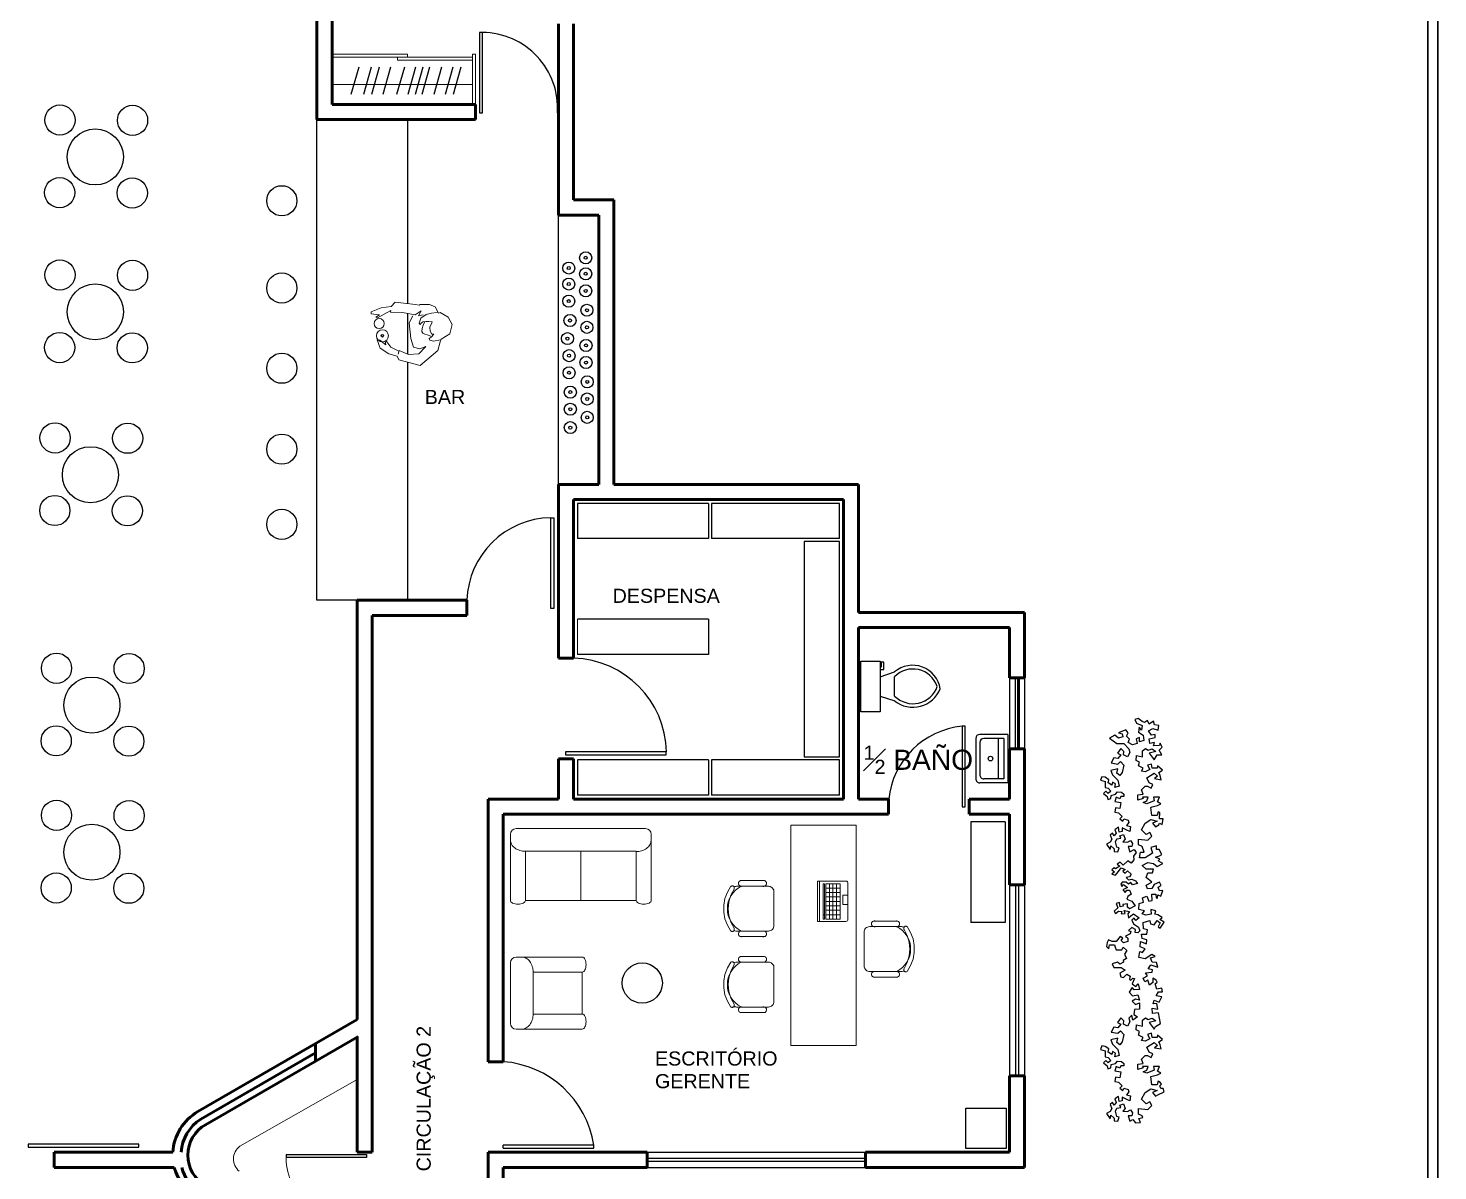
# Model space of a CAD drawing. Header units: centimetres. Extents: x 48 to 15845, y 265 to 7947.
# Drawn here: x 75.2 to 89.2, y 302.78 to 314.13 of the extents above; entities that cross this region are included whole.
import ezdxf

# ---------------------------------------------------------------- set-up
doc = ezdxf.new("R2010")
doc.units = ezdxf.units.CM
for name, color, linetype in [('_KTI_CONTROL', 7, 'Continuous'), ('ARBOLES-PLANTA', 7, 'Continuous'), ('puertas y mobiliario', 80, 'Continuous'), ('textos', 7, 'Continuous')]:
    doc.layers.add(name, color=color, linetype=linetype)
doc.layers.add('MUEBLES', color=7, linetype='Continuous', lineweight=20, true_color=0xf79608)
doc.layers.add('niveles', color=7, linetype='Continuous', lineweight=5, true_color=0xf0c70f)
for name, color, linetype, lineweight in [('murobajo', 5, 'Continuous', 30), ('MUROS', 146, 'Continuous', 53), ('nombres', 165, 'Continuous', 0), ('PUERTAS Y VENTANAS', 210, 'Continuous', 5)]:
    doc.layers.add(name, color=color, linetype=linetype, lineweight=lineweight)
doc.layers.get('0').freeze()
doc.styles.add('COTAS', font='arial.ttf', dxfattribs={"height": 0.14})
doc.styles.get("Standard").update_dxf_attribs({"font": 'arial.ttf', "height": 0.1})

# ---------------------------------------------------------------- blocks, each defined once
blk = doc.blocks.new('2DSINK03')
for p, q in [((-0.001, 0.009), (0.599, 0.009)), ((-0.001, 0.009), (-0.001, -0.341)), ((0.599, 0.009), (0.599, -0.341)), ((0.049, -0.041), (0.549, -0.041)), ((0.049, -0.041), (0.049, -0.291)), ((0.049, -0.112), (0.55, -0.112)), ((0.549, -0.041), (0.549, -0.291)), ((0.099, -0.341), (0.499, -0.341)), ((0.049, -0.391), (0.549, -0.391))]:
    blk.add_line(p, q)
blk.add_circle((0.299, -0.208), 0.0289)
for centre, start, end in [((0.049, -0.341), 180, 270), ((0.099, -0.291), 180, 270), ((0.499, -0.291), 270, 0), ((0.549, -0.341), 270, 0)]:
    blk.add_arc(centre, 0.05, start, end)
at = {"layer": '_KTI_CONTROL'}
blk.add_polyline3d([(0, 0, 0), (0, 0, 0)], dxfattribs=at)
blk = doc.blocks.new('A$C0B432D27')
blk.add_line((0.456, 0.213), (0.418, 0.135))
for points in [[(0.31, 0.121), (0.359, 0.135), (0.332, 0.079), (0.395, 0.126), (0.529, 0.104), (0.657, 0.108), (0.654, 0.088), (0.793, 0.171), (0.809, 0.165), (0.772, 0.139), (0.862, 0.133), (0.863, 0.11), (0.757, 0.064), (0.653, 0.045), (0.613, 0), (0.394, 0.017), (0.356, 0.02), (0.346, 0.015), (0.247, 0.01), (0.187, 0.032), (0.148, 0.098), (0.132, 0.092), (0.044, 0.136), (0, 0.213), (0.022, 0.312), (0.11, 0.372), (0.121, 0.4), (0.143, 0.495), (0.324, 0.658), (0.552, 0.609), (0.572, 0.57), (0.66, 0.549), (0.752, 0.492), (0.788, 0.404), (0.758, 0.407), (0.693, 0.455), (0.703, 0.417), (0.696, 0.408), (0.639, 0.478), (0.562, 0.514)], [(0.456, 0.213), (0.434, 0.378), (0.401, 0.469), (0.335, 0.482), (0.269, 0.455), (0.341, 0.537), (0.451, 0.548), (0.55, 0.51), (0.561, 0.548)], [(0.117, 0.381), (0.192, 0.398), (0.232, 0.388), (0.238, 0.371), (0.219, 0.354), (0.191, 0.322), (0.213, 0.322), (0.232, 0.294), (0.236, 0.249), (0.215, 0.205), (0.213, 0.194), (0.249, 0.192), (0.276, 0.192), (0.312, 0.196), (0.33, 0.211), (0.338, 0.226), (0.351, 0.213), (0.334, 0.16), (0.279, 0.118), (0.223, 0.101), (0.165, 0.093)], [(0.223, 0.345), (0.261, 0.332), (0.287, 0.328), (0.308, 0.315), (0.319, 0.298), (0.317, 0.267), (0.306, 0.232), (0.289, 0.192)]]:
    blk.add_lwpolyline(points)
blk = doc.blocks.new('72')
for p, q in [((-0.371, 0.056), (-0.056, 0.056)), ((-0.095, 0.112), (-0.332, 0.112)), ((0, 0), (0, -0.334)), ((-0.056, -0.39), (-0.371, -0.39)), ((-0.095, -0.445), (-0.332, -0.445))]:
    blk.add_line(p, q)
at = {"extrusion": (0, 0, -1), "flags": 128}
for points in [[(0.427, -0.39), (0.462, -0.332), (0.487, -0.268), (0.499, -0.201), (0.499, -0.133), (0.487, -0.066), (0.462, -0.002), (0.427, 0.056)], [(0.397, -0.362), (0.428, -0.301), (0.447, -0.235), (0.454, -0.167), (0.447, -0.099), (0.428, -0.033), (0.397, 0.028)], [(0.427, 0.056), (0.423, 0.058), (0.42, 0.059), (0.416, 0.06), (0.413, 0.06), (0.409, 0.059), (0.405, 0.057), (0.402, 0.056), (0.399, 0.053), (0.397, 0.05), (0.396, 0.047), (0.394, 0.043), (0.394, 0.039), (0.395, 0.036), (0.396, 0.032), (0.397, 0.029)], [(0.397, 0.049), (0.389, 0.053), (0.38, 0.055), (0.371, 0.056)], [(0.315, 0.056), (0.321, 0.055), (0.327, 0.055), (0.332, 0.057), (0.337, 0.059), (0.342, 0.062), (0.346, 0.066), (0.349, 0.071), (0.351, 0.076), (0.352, 0.081), (0.352, 0.087), (0.351, 0.093), (0.349, 0.098), (0.346, 0.103), (0.342, 0.107), (0.337, 0.11), (0.332, 0.112), (0.327, 0.113), (0.321, 0.113), (0.315, 0.112)], [(0.111, 0.112), (0.106, 0.113), (0.1, 0.113), (0.095, 0.112), (0.089, 0.11), (0.085, 0.107), (0.081, 0.103), (0.078, 0.098), (0.075, 0.093), (0.074, 0.087), (0.074, 0.081), (0.075, 0.076), (0.078, 0.071), (0.081, 0.066), (0.085, 0.062), (0.089, 0.059), (0.095, 0.057), (0.1, 0.055), (0.106, 0.055), (0.111, 0.056)], [(0.056, 0.056), (0.046, 0.055), (0.037, 0.052), (0.028, 0.048), (0.02, 0.043), (0.013, 0.036), (0.007, 0.028), (0.003, 0.019), (0.001, 0.01), (0, 0)], [(0.397, -0.362), (0.396, -0.366), (0.395, -0.369), (0.394, -0.373), (0.394, -0.377), (0.396, -0.381), (0.397, -0.384), (0.399, -0.387), (0.402, -0.389), (0.405, -0.391), (0.409, -0.393), (0.413, -0.394), (0.416, -0.394), (0.42, -0.393), (0.423, -0.392), (0.427, -0.39)], [(0.371, -0.39), (0.38, -0.389), (0.389, -0.387), (0.397, -0.383)], [(0.315, -0.445), (0.321, -0.446), (0.327, -0.446), (0.332, -0.445), (0.337, -0.443), (0.342, -0.44), (0.346, -0.436), (0.349, -0.431), (0.351, -0.426), (0.352, -0.42), (0.352, -0.415), (0.351, -0.409), (0.349, -0.404), (0.346, -0.399), (0.342, -0.395), (0.337, -0.392), (0.332, -0.39), (0.327, -0.389), (0.321, -0.389), (0.315, -0.39)], [(0.111, -0.39), (0.106, -0.389), (0.1, -0.389), (0.095, -0.39), (0.089, -0.392), (0.085, -0.395), (0.081, -0.399), (0.078, -0.404), (0.075, -0.409), (0.074, -0.415), (0.074, -0.42), (0.075, -0.426), (0.078, -0.431), (0.081, -0.436), (0.085, -0.44), (0.089, -0.443), (0.095, -0.445), (0.1, -0.446), (0.106, -0.446), (0.111, -0.445)], [(0, -0.334), (0.001, -0.345), (0.004, -0.355), (0.009, -0.365), (0.016, -0.373), (0.025, -0.38), (0.034, -0.385), (0.045, -0.388), (0.056, -0.39)]]:
    blk.add_lwpolyline(points, dxfattribs=at)
blk.add_arc((-0.213, -0.167), 0.25, 117.0709, 242.9291)

msp = doc.modelspace()

# ---------------------------------------------------------------- linework, layer by layer
at = {"layer": 'ARBOLES-PLANTA', "color": 70}
msp.add_lwpolyline([(86.4061, 304.8468), (86.3647, 304.85), (86.3454, 304.8934), (86.3936, 304.9079), (86.3599, 304.9272), (86.2924, 304.8838), (86.2297, 304.8982), (86.2394, 304.9561), (86.2683, 304.9465), (86.2924, 304.985), (86.2442, 305.0043), (86.249, 305.0574), (86.3069, 305.0333), (86.3117, 305.0718), (86.2635, 305.0863), (86.2587, 305.1297), (86.3117, 305.1297), (86.3165, 305.1731), (86.2779, 305.1827), (86.2731, 305.2454), (86.3406, 305.2647), (86.3454, 305.231), (86.384, 305.2213), (86.4129, 305.2647), (86.4418, 305.2406), (86.4225, 305.202), (86.4434, 305.1895), (86.4822, 305.2472), (86.4403, 305.2742), (86.4612, 305.2952), (86.4192, 305.3207), (86.3888, 305.3274), (86.3984, 305.3612), (86.3502, 305.3756), (86.355, 305.3274), (86.302, 305.3178), (86.2635, 305.3322), (86.2876, 305.3612), (86.2297, 305.3756), (86.2346, 305.4335), (86.2779, 305.448), (86.2683, 305.4914), (86.3117, 305.5058), (86.3309, 305.4576), (86.3647, 305.4624), (86.3599, 305.5251), (86.3984, 305.5251), (86.4032, 305.4914), (86.4172, 305.4872), (86.4199, 305.5212), (86.451, 305.5079), (86.471, 305.5627), (86.437, 305.5589), (86.4225, 305.5975), (86.4514, 305.6119), (86.437, 305.6457), (86.384, 305.6216), (86.3599, 305.583), (86.3165, 305.5782), (86.3028, 305.6164), (86.3588, 305.6443), (86.3028, 305.691), (86.3215, 305.7376), (86.3681, 305.7376), (86.3774, 305.7749), (86.3028, 305.7749), (86.2655, 305.8123), (86.3215, 305.8402), (86.3774, 305.8309), (86.4147, 305.8029), (86.4707, 305.8309), (86.424, 305.8589), (86.4397, 305.8746), (86.3977, 305.8945), (86.4377, 305.9078), (86.4599, 305.9211), (86.4319, 305.9708), (86.4054, 305.9708), (86.4054, 306.0082), (86.3495, 305.9895), (86.3681, 305.9335), (86.2935, 305.8869), (86.2376, 305.8869), (86.2469, 305.9429), (86.2842, 305.9429), (86.2655, 305.9988), (86.2283, 306.0175), (86.2283, 306.0735), (86.3215, 306.0641), (86.3588, 306.1015), (86.3401, 306.1388), (86.3028, 306.1201), (86.2562, 306.1668), (86.2935, 306.2321), (86.3495, 306.2694), (86.4147, 306.2507), (86.3681, 306.2321), (86.3961, 306.1947), (86.4305, 306.2154), (86.4377, 306.2321), (86.4643, 306.2188), (86.4732, 306.2766), (86.4377, 306.2766), (86.44, 306.3369), (86.424, 306.344), (86.4147, 306.3067), (86.3588, 306.3067), (86.3498, 306.3892), (86.3643, 306.3947), (86.4181, 306.4067), (86.448, 306.4246), (86.4181, 306.4426), (86.4361, 306.4904), (86.3763, 306.4904), (86.3823, 306.4545), (86.3105, 306.4246), (86.2746, 306.4366), (86.3105, 306.4545), (86.3225, 306.4904), (86.2686, 306.4904), (86.2746, 306.4785), (86.2208, 306.4605), (86.2208, 306.5144), (86.2746, 306.5203), (86.2567, 306.5622), (86.2926, 306.5981), (86.3165, 306.5981), (86.3524, 306.5802), (86.3703, 306.6161), (86.3344, 306.634), (86.3105, 306.6819), (86.3464, 306.7059), (86.3823, 306.7298), (86.4181, 306.6999), (86.3882, 306.6759), (86.454, 306.664), (86.4421, 306.7059), (86.4301, 306.7358), (86.466, 306.7597), (86.4181, 306.8016), (86.4122, 306.7777), (86.3643, 306.7777), (86.3583, 306.8195), (86.3165, 306.8076), (86.3404, 306.7657), (86.2926, 306.7418), (86.2567, 306.7477), (86.2746, 306.7777), (86.2268, 306.8016), (86.2387, 306.8375), (86.2029, 306.8555), (86.2088, 306.9033), (86.2686, 306.8914), (86.2686, 306.9512), (86.2985, 306.9751), (86.3225, 306.9572), (86.3643, 306.9691), (86.4002, 306.9452), (86.3344, 306.9273), (86.3823, 306.8614), (86.4122, 306.9093), (86.46, 306.9093), (86.4332, 306.9563), (86.4643, 306.9875), (86.443, 307.0258), (86.4361, 307.0051), (86.3763, 306.9991), (86.3882, 307.035), (86.3404, 307.023), (86.3344, 307.0709), (86.3942, 307.0828), (86.3942, 307.1128), (86.3583, 307.1068), (86.3284, 307.1487), (86.3703, 307.1726), (86.4241, 307.1547), (86.4301, 307.2025), (86.3882, 307.2085), (86.3763, 307.2444), (86.3344, 307.2145), (86.3165, 307.2504), (86.2866, 307.2324), (86.2655, 307.243), (86.2245, 307.2708), (86.1909, 307.2624), (86.2088, 307.2265), (86.2627, 307.2025), (86.2567, 307.1547), (86.2328, 307.1846), (86.2268, 307.1367), (86.2746, 307.1068), (86.2806, 307.0529), (86.2387, 307.041), (86.2387, 307.0828), (86.2029, 307.0709), (86.2148, 307.023), (86.167, 307.011), (86.1251, 307.035), (86.1371, 307.0649), (86.1072, 307.0948), (86.1251, 307.1307), (86.1012, 307.1606), (86.0294, 307.1307), (86.0653, 307.1187), (86.0713, 307.0888), (86.0294, 307.0769), (85.9936, 307.1068), (85.9397, 307.0769), (86.0115, 307.023), (86.0833, 307.023), (86.1311, 306.9691), (86.1431, 306.9332), (86.1191, 306.8914), (86.0773, 306.9093), (86.0833, 306.9452), (86.0534, 306.9751), (86.0175, 306.9273), (86.0534, 306.9093), (86.0235, 306.8734), (85.9816, 306.8794), (85.9577, 306.8315), (86.0235, 306.8195), (86.0474, 306.8435), (86.0833, 306.8076), (86.0653, 306.7358), (86.0414, 306.7059), (86.0115, 306.7298), (86.0235, 306.7717), (85.9517, 306.7537), (85.9696, 306.7118), (86.0235, 306.658), (86.0354, 306.5981), (85.9936, 306.5862), (85.9995, 306.6221), (85.9696, 306.64), (85.9637, 306.6101), (85.9278, 306.634), (85.9338, 306.664), (85.8979, 306.6879), (85.862, 306.6939), (85.85, 306.658), (85.8979, 306.646), (85.8979, 306.5862), (85.9278, 306.5802), (85.9517, 306.5503), (85.9278, 306.5263), (85.9038, 306.5503), (85.8799, 306.5263), (85.9158, 306.4964), (85.9218, 306.4665), (85.9517, 306.4785), (85.9577, 306.5084), (85.9995, 306.5203), (86.0175, 306.5443), (86.0593, 306.5383), (86.0833, 306.5203), (86.0833, 306.4964), (86.0534, 306.4964), (86.0414, 306.4725), (86.0055, 306.4904), (85.9936, 306.4485), (86.0534, 306.4366), (86.0414, 306.3767), (85.9995, 306.3827), (85.9936, 306.3408), (86.0294, 306.3348), (86.0653, 306.2989), (86.0414, 306.275), (86.0713, 306.2511), (86.0833, 306.275), (86.1251, 306.263), (86.1311, 306.2391), (86.1072, 306.2092), (86.149, 306.1972), (86.1431, 306.1493), (86.1132, 306.1613), (86.0653, 306.1852), (86.0653, 306.1493), (86.0354, 306.1434), (86.0294, 306.1912), (85.9936, 306.1673), (86.0055, 306.1314), (85.9876, 306.1075), (85.9696, 306.1314), (85.9457, 306.1134), (85.9637, 306.0715), (85.9457, 306.0416), (85.9098, 306.0237), (85.9457, 305.9698), (85.9517, 306.0057), (85.9876, 305.9758), (85.9876, 305.9519), (86.0235, 305.9459), (86.0354, 305.9878), (86.0115, 305.9938), (85.9995, 306.0476), (86.0115, 306.0775), (86.0534, 306.0835), (86.0414, 306.1075), (86.0773, 306.1194), (86.0952, 306.0715), (86.0713, 306.0476), (86.1191, 306.0416), (86.149, 306.0596), (86.167, 306.0297), (86.161, 305.9997), (86.1251, 305.9997), (86.1431, 305.9459), (86.1849, 305.9698), (86.2029, 305.9399), (86.1789, 305.904), (86.1801, 305.8669), (86.1557, 305.8344), (86.1233, 305.8588), (86.0755, 305.8155), (86.0472, 305.8438), (86.0143, 305.8249), (86.0425, 305.8061), (86.0002, 305.7778), (85.9861, 305.7873), (85.9625, 305.7684), (85.9908, 305.7496), (85.9625, 305.726), (86.0002, 305.7166), (86.0378, 305.7637), (86.0567, 305.7873), (86.0943, 305.7731), (86.0708, 305.7543), (86.0943, 305.7354), (86.1178, 305.759), (86.1555, 305.726), (86.1367, 305.6978), (86.1037, 305.6931), (86.1273, 305.6695), (86.1602, 305.6742), (86.1978, 305.6601), (86.2167, 305.6318), (86.1696, 305.6177), (86.1508, 305.6413), (86.1273, 305.6271), (86.1037, 305.646), (86.0661, 305.646), (86.052, 305.6271), (86.0614, 305.6036), (86.0802, 305.6224), (86.1178, 305.5942), (86.0708, 305.5706), (86.0943, 305.5424), (86.1131, 305.5659), (86.1367, 305.5659), (86.1555, 305.5282), (86.1225, 305.5047), (86.1131, 305.4764), (86.1602, 305.4576), (86.1931, 305.4105), (86.1367, 305.3822), (86.1178, 305.3964), (86.1178, 305.4293), (86.0708, 305.4246), (86.0755, 305.4058), (86.0472, 305.4011), (86.0378, 305.4435), (86.0049, 305.434), (86.0237, 305.3917), (85.9861, 305.3587), (86.0002, 305.3351), (86.0284, 305.3587), (86.0614, 305.354), (86.0567, 305.3304), (86.0943, 305.3351), (86.0849, 305.3634), (86.1367, 305.354), (86.1225, 305.3304), (86.1273, 305.2928), (86.1508, 305.3116), (86.179, 305.3304), (86.2355, 305.2928), (86.2026, 305.2645), (86.1837, 305.288), (86.1602, 305.2692), (86.179, 305.2315), (86.2261, 305.1986), (86.2402, 305.1609), (86.2214, 305.1421), (86.1931, 305.1468), (86.1978, 305.175), (86.1602, 305.1939), (86.1273, 305.1656), (86.1508, 305.1562), (86.1461, 305.1326), (86.099, 305.1091), (86.1225, 305.0902), (86.1225, 305.0573), (86.0802, 305.0432), (86.0567, 305.0667), (86.0708, 305.0902), (86.0472, 305.1044), (86.0049, 305.0573), (85.9672, 305.0573), (85.9296, 305.0714), (85.9155, 305.0479), (85.9108, 305.0055), (85.9343, 304.9819), (85.939, 305.0243), (85.9908, 305.0243), (85.9955, 305.0008), (86.0049, 304.9725), (86.0614, 304.9725), (86.0755, 305.0008), (86.1131, 304.9678), (86.0896, 304.9301), (86.1084, 304.8877), (86.0755, 304.8689), (86.0802, 304.8501), (86.0425, 304.8312), (86.019, 304.8501), (85.9672, 304.8359), (85.9814, 304.7983), (86.0567, 304.7983), (86.0943, 304.77), (86.0425, 304.7417), (86.052, 304.7041), (86.0802, 304.6994), (86.1131, 304.7323), (86.1461, 304.7135), (86.1367, 304.6805), (86.1526, 304.6716), (86.1719, 304.6909), (86.189, 304.6884), (86.1663, 304.6344), (86.2014, 304.6089), (86.2237, 304.6344), (86.2364, 304.5802), (86.1854, 304.577), (86.1663, 304.5993), (86.1344, 304.5515), (86.1695, 304.5164), (86.2205, 304.5259), (86.2364, 304.4749), (86.1982, 304.4845), (86.1663, 304.4621), (86.1982, 304.4302), (86.2364, 304.4462), (86.2364, 304.3855), (86.1886, 304.3792), (86.1822, 304.3313), (86.2173, 304.3089), (86.1727, 304.2738), (86.1599, 304.3249), (86.1311, 304.2936), (86.1431, 304.2577), (86.1191, 304.2158), (86.0773, 304.2337), (86.0833, 304.2696), (86.0534, 304.2996), (86.0175, 304.2517), (86.0534, 304.2337), (86.0235, 304.1978), (85.9816, 304.2038), (85.9577, 304.156), (86.0235, 304.144), (86.0474, 304.1679), (86.0833, 304.132), (86.0653, 304.0602), (86.0414, 304.0303), (86.0115, 304.0542), (86.0235, 304.0961), (85.9517, 304.0782), (85.9696, 304.0363), (86.0235, 303.9824), (86.0354, 303.9226), (85.9936, 303.9106), (85.9995, 303.9465), (85.9696, 303.9645), (85.9637, 303.9345), (85.9278, 303.9585), (85.9338, 303.9884), (85.8979, 304.0123), (85.862, 304.0183), (85.85, 303.9824), (85.8979, 303.9704), (85.8979, 303.9106), (85.9278, 303.9046), (85.9517, 303.8747), (85.9278, 303.8508), (85.9038, 303.8747), (85.8799, 303.8508), (85.9158, 303.8208), (85.9218, 303.7909), (85.9517, 303.8029), (85.9577, 303.8328), (85.9995, 303.8448), (86.0175, 303.8687), (86.0593, 303.8627), (86.0833, 303.8448), (86.0833, 303.8208), (86.0534, 303.8208), (86.0414, 303.7969), (86.0055, 303.8149), (85.9936, 303.773), (86.0534, 303.761), (86.0414, 303.7012), (85.9995, 303.7071), (85.9936, 303.6653), (86.0294, 303.6593), (86.0653, 303.6234), (86.0414, 303.5994), (86.0713, 303.5755), (86.0833, 303.5994), (86.1251, 303.5875), (86.1311, 303.5635), (86.1072, 303.5336), (86.149, 303.5216), (86.1431, 303.4738), (86.1132, 303.4857), (86.0653, 303.5097), (86.0653, 303.4738), (86.0354, 303.4678), (86.0294, 303.5157), (85.9936, 303.4917), (86.0055, 303.4558), (85.9876, 303.4319), (85.9696, 303.4558), (85.9457, 303.4379), (85.9637, 303.396), (85.9457, 303.3661), (85.9098, 303.3481), (85.9457, 303.2943), (85.9517, 303.3302), (85.9876, 303.3002), (85.9876, 303.2763), (86.0235, 303.2703), (86.0354, 303.3122), (86.0115, 303.3182), (85.9995, 303.372), (86.0115, 303.402), (86.0534, 303.4079), (86.0414, 303.4319), (86.0773, 303.4439), (86.0952, 303.396), (86.0713, 303.372), (86.1191, 303.3661), (86.149, 303.384), (86.167, 303.3541), (86.161, 303.3242), (86.1251, 303.3242), (86.1431, 303.2703), (86.1715, 303.2866), (86.1964, 303.2564), (86.2488, 303.2594), (86.2308, 303.2969), (86.271, 303.307), (86.2655, 303.3233), (86.2283, 303.3419), (86.2283, 303.3979), (86.3215, 303.3886), (86.3588, 303.4259), (86.3401, 303.4632), (86.3028, 303.4445), (86.2562, 303.4912), (86.2935, 303.5565), (86.3495, 303.5938), (86.4147, 303.5751), (86.3681, 303.5565), (86.3961, 303.5192), (86.4206, 303.5339), (86.4811, 303.5629), (86.4742, 303.5947), (86.4493, 303.5958), (86.4391, 303.623), (86.4561, 303.6378), (86.4393, 303.6617), (86.424, 303.6684), (86.4147, 303.6311), (86.3588, 303.6311), (86.3498, 303.7137), (86.3643, 303.7191), (86.4181, 303.7311), (86.448, 303.749), (86.4181, 303.767), (86.4361, 303.8149), (86.3763, 303.8149), (86.3823, 303.779), (86.3105, 303.749), (86.2746, 303.761), (86.3105, 303.779), (86.3225, 303.8149), (86.2686, 303.8149), (86.2746, 303.8029), (86.2208, 303.7849), (86.2208, 303.8388), (86.2746, 303.8448), (86.2567, 303.8867), (86.2926, 303.9226), (86.3165, 303.9226), (86.3524, 303.9046), (86.3703, 303.9405), (86.3344, 303.9585), (86.3105, 304.0064), (86.3464, 304.0303), (86.3823, 304.0542), (86.4181, 304.0243), (86.3882, 304.0004), (86.454, 303.9884), (86.4421, 304.0303), (86.4301, 304.0602), (86.466, 304.0841), (86.4181, 304.126), (86.4122, 304.1021), (86.3643, 304.1021), (86.3583, 304.144), (86.3165, 304.132), (86.3404, 304.0901), (86.2926, 304.0662), (86.2567, 304.0722), (86.2746, 304.1021), (86.2268, 304.126), (86.2387, 304.1619), (86.2029, 304.1799), (86.2088, 304.2278), (86.2686, 304.2158), (86.2686, 304.2756), (86.2985, 304.2996), (86.3225, 304.2816), (86.3643, 304.2936), (86.4002, 304.2696), (86.3344, 304.2517), (86.3823, 304.1859), (86.398, 304.2111), (86.4469, 304.2419), (86.4278, 304.3472), (86.3672, 304.3409), (86.364, 304.3951), (86.4182, 304.3855), (86.4086, 304.4398), (86.3736, 304.4366), (86.3831, 304.4749), (86.4342, 304.4525), (86.4597, 304.5068), (86.4023, 304.5164), (86.4278, 304.5547), (86.466, 304.5547), (86.4597, 304.593), (86.4086, 304.5834), (86.3927, 304.6344), (86.4129, 304.6523), (86.4032, 304.6716), (86.3695, 304.6909), (86.3695, 304.6475), (86.3358, 304.6234), (86.3202, 304.6737), (86.2903, 304.6566), (86.2732, 304.6908), (86.3159, 304.7164), (86.2988, 304.7463), (86.3629, 304.7506), (86.3671, 304.7762), (86.3245, 304.7848), (86.3501, 304.8232), (86.4184, 304.8019)], close=True, dxfattribs=at)
at = {"layer": 'MUEBLES', "linetype": 'ByBlock'}
for p, q in [((78.9665, 313.8718), (78.2165, 313.8718)), ((78.2165, 313.8718), (78.9165, 313.8718)), ((79.6115, 313.8418), (78.2165, 313.8418)), ((78.8665, 313.8118), (78.8665, 313.8418)), ((79.6115, 313.8118), (78.8665, 313.8118)), ((78.9165, 313.8118), (78.8665, 313.8118)), ((78.9165, 313.8718), (78.9665, 313.8718)), ((78.9665, 313.8718), (78.9665, 313.8418)), ((79.6115, 313.3718), (79.6115, 313.8718)), ((79.6415, 313.8718), (79.6115, 313.8718)), ((79.6415, 313.3718), (79.6415, 313.8718)), ((79.6115, 313.5718), (78.2165, 313.5718)), ((80.6565, 308.2579), (80.6565, 307.9079))]:
    msp.add_line(p, q, dxfattribs=at)
at = {"layer": 'MUEBLES', "linetype": 'ByBlock', "lineweight": -2}
for p, q in [((78.4079, 313.4741), (78.4848, 313.7468)), ((78.531, 313.4741), (78.6079, 313.7468)), ((78.6118, 313.4741), (78.6887, 313.7468)), ((78.7233, 313.4741), (78.8002, 313.7468)), ((78.8617, 313.4741), (78.9387, 313.7468)), ((78.9733, 313.4741), (79.0502, 313.7468)), ((79.0464, 313.4741), (79.1233, 313.7468)), ((79.1117, 313.4741), (79.1887, 313.7468)), ((79.231, 313.4741), (79.3079, 313.7468)), ((79.3425, 313.4741), (79.4194, 313.7468)), ((79.4233, 313.4741), (79.5002, 313.7468)), ((80.4665, 309.5964), (80.4665, 312.2732)), ((81.9559, 309.4092), (80.6565, 309.4092)), ((80.6565, 309.4092), (80.6565, 309.0592)), ((81.9559, 309.4092), (81.9559, 309.0592)), ((81.9859, 309.4092), (81.9859, 309.0592)), ((83.2559, 309.4092), (81.9859, 309.4092)), ((83.2559, 309.4064), (82.9059, 309.4064)), ((83.2559, 309.0592), (83.2559, 309.4064)), ((81.9559, 309.0592), (80.6565, 309.0592)), ((83.2559, 309.0592), (81.9859, 309.0592)), ((82.9059, 309.0292), (82.9059, 306.89)), ((83.2559, 309.0292), (82.9059, 309.0292)), ((83.2559, 306.89), (83.2559, 309.0292)), ((81.9559, 308.2579), (80.6565, 308.2579)), ((81.9559, 308.2579), (81.9559, 307.9079)), ((81.9559, 307.9079), (80.6565, 307.9079)), ((80.6565, 306.86), (80.6565, 306.51)), ((81.9559, 306.86), (80.6565, 306.86)), ((81.9559, 306.86), (81.9559, 306.51)), ((83.2559, 306.86), (81.9859, 306.86)), ((81.9859, 306.86), (81.9859, 306.51)), ((82.9059, 306.89), (83.2559, 306.89)), ((83.2559, 306.51), (83.2559, 306.86)), ((81.9559, 306.51), (80.6565, 306.51)), ((83.2559, 306.51), (81.9859, 306.51)), ((84.9033, 306.2454), (84.5605, 306.2454)), ((84.5605, 306.2454), (84.5605, 305.2454)), ((84.9033, 306.2454), (84.9033, 305.2454)), ((84.9033, 305.2454), (84.5605, 305.2454)), ((84.9033, 305.2454), (84.5605, 305.2454)), ((84.5124, 303.4003), (84.9124, 303.4003)), ((84.5124, 303.0003), (84.5124, 303.4003)), ((84.9124, 303.4003), (84.9124, 303.0003)), ((84.9124, 303.0003), (84.5124, 303.0003))]:
    msp.add_line(p, q, dxfattribs=at)
at = {"layer": 'MUEBLES'}
for p, q in [((83.0403, 305.6561), (83.2903, 305.6561)), ((83.0403, 305.2561), (83.0403, 305.6561)), ((83.0603, 305.6561), (83.0603, 305.2561)), ((83.1212, 305.6305), (83.1924, 305.6305)), ((83.2636, 305.5865), (83.1212, 305.5865)), ((83.2636, 305.5425), (83.1212, 305.5425)), ((83.1568, 305.6305), (83.1568, 305.2784)), ((83.1924, 305.6305), (83.1568, 305.6305)), ((83.1924, 305.6305), (83.2636, 305.6305)), ((83.1924, 305.6305), (83.1924, 305.2784)), ((83.228, 305.6305), (83.228, 305.2784)), ((83.2636, 305.6305), (83.228, 305.6305)), ((83.2636, 305.6305), (83.2636, 305.5425)), ((83.2636, 305.6305), (83.2636, 305.4545)), ((83.2636, 305.5425), (83.2636, 305.5865)), ((83.2636, 305.5425), (83.2636, 305.4545)), ((83.3212, 305.6561), (83.2903, 305.6561)), ((83.3412, 305.6361), (83.3412, 305.2761)), ((83.2636, 305.4985), (83.1212, 305.4985)), ((83.2636, 305.4545), (83.1212, 305.4545)), ((83.2636, 305.4104), (83.1212, 305.4104)), ((83.2636, 305.4545), (83.2636, 305.4985)), ((83.2636, 305.4545), (83.2636, 305.3664)), ((83.2636, 305.4545), (83.2636, 305.2784)), ((83.2636, 305.3664), (83.2636, 305.4104)), ((83.2903, 305.5151), (83.3403, 305.5151)), ((83.2903, 305.5151), (83.2903, 305.4241)), ((83.2903, 305.4241), (83.3403, 305.4241)), ((83.0949, 305.3219), (83.1079, 305.3219)), ((83.2636, 305.3664), (83.1212, 305.3664)), ((83.2636, 305.3224), (83.1212, 305.3224)), ((83.2636, 305.3664), (83.2636, 305.2784)), ((83.2636, 305.2784), (83.2636, 305.3664)), ((83.2636, 305.2784), (83.2636, 305.3224)), ((83.3212, 305.2561), (83.0403, 305.2561))]:
    msp.add_line(p, q, dxfattribs=at)
at = {"layer": 'MUEBLES', "linetype": 'Continuous'}
msp.add_lwpolyline([(81.3882, 305.4651), (81.3882, 306.1213, 0.414209), (81.3319, 306.1776), (80.0444, 306.1776, 0.414209), (79.9882, 306.1213), (79.9882, 305.4651, 0.1747045), (79.9939, 305.4507, 0.1042029), (80.0101, 305.4386, 0.0649481), (80.0345, 305.4304, 0.0510993), (80.0632, 305.4276, 0.0510993), (80.0919, 305.4304, 0.0649481), (80.1162, 305.4386, 0.1042029), (80.1325, 305.4507, 0.1747045), (80.1382, 305.4651), (80.6882, 305.4651), (81.2382, 305.4651, 0.1747045), (81.2439, 305.4507, 0.1042029), (81.2601, 305.4386, 0.0649481), (81.2845, 305.4304, 0.0510993), (81.3132, 305.4276, 0.0510993), (81.3419, 305.4304, 0.0649481), (81.3662, 305.4386, 0.1042029), (81.3825, 305.4507, 0.1747045)], format="xyb", close=True, dxfattribs=at)
at = {"layer": 'MUEBLES'}
for points in [[(83.4229, 304.0244), (82.7729, 304.0244), (82.7729, 306.2128), (83.4229, 306.2128)], [(83.1079, 305.6305), (83.1079, 305.2784), (83.0949, 305.2784), (83.0949, 305.6305)], [(83.2636, 305.6305), (83.2636, 305.2784), (83.1212, 305.2784), (83.1212, 305.6305)]]:
    msp.add_lwpolyline(points, close=True, dxfattribs=at)
at = {"layer": 'MUEBLES', "linetype": 'Continuous'}
for points in [[(79.9882, 306.0651, 0.1268212), (79.9996, 306.022, 0.1060691), (80.0321, 305.9855, 0.0857822), (80.0808, 305.9612, 0.0754441), (80.1382, 305.9526, 0.0754439)], [(81.3851, 306.0605, -0.1268212), (81.3733, 306.0176, -0.1060691), (81.3404, 305.9814, -0.0857822), (81.2916, 305.9574, -0.0754441), (81.2341, 305.9494, -0.0754439)], [(79.9897, 304.5441), (79.9897, 304.846, -0.414209), (80.046, 304.9022), (80.7022, 304.9022, -0.1747045), (80.7166, 304.8965, -0.1042029), (80.7287, 304.8803, -0.0649481), (80.7369, 304.8559, -0.0510993), (80.7397, 304.8272, -0.0510993), (80.7369, 304.7985, -0.0649481), (80.7287, 304.7742, -0.1042029), (80.7166, 304.7579, -0.1747045), (80.7022, 304.7522), (80.7022, 304.5441)], [(80.1022, 304.9022, -0.1268212), (80.1453, 304.8908, -0.1060691), (80.1818, 304.8583, -0.0857822), (80.2062, 304.8096, -0.0754441), (80.2147, 304.7522, -0.0754439)], [(79.9897, 304.5441), (79.9897, 304.2422, 0.414209), (80.046, 304.1859), (80.7022, 304.1859, 0.1747045), (80.7166, 304.1916, 0.1042029), (80.7287, 304.2079, 0.0649481), (80.7369, 304.2322, 0.0510993), (80.7397, 304.2609, 0.0510993), (80.7369, 304.2896, 0.0649481), (80.7287, 304.314, 0.1042029), (80.7166, 304.3302, 0.1747045), (80.7022, 304.3359), (80.7022, 304.5441)], [(80.1022, 304.1859, 0.1268212), (80.1453, 304.1973, 0.1060691), (80.1818, 304.2299, 0.0857822), (80.2062, 304.2785, 0.0754441), (80.2147, 304.3359, 0.0754439)]]:
    msp.add_lwpolyline(points, format="xyb", dxfattribs=at)
for points in [[(81.2382, 305.4651), (81.2382, 305.9526), (80.1382, 305.9526), (80.1382, 305.4651)], [(80.6882, 305.4651), (80.6882, 305.9526)], [(80.2147, 304.5441), (80.2147, 304.7522), (80.7022, 304.7522)], [(80.2147, 304.5441), (80.2147, 304.3359), (80.7022, 304.3359)]]:
    msp.add_lwpolyline(points, dxfattribs=at)
at = {"layer": 'MUEBLES', "linetype": 'ByBlock', "lineweight": -2}
for centre, radius in [((75.5137, 313.217), 0.15), ((76.2348, 313.2141), 0.15), ((75.865, 312.8508), 0.2786), ((75.5107, 312.4959), 0.15), ((76.2318, 312.4929), 0.15), ((77.7176, 312.4152), 0.15), ((75.5137, 311.678), 0.15), ((76.2348, 311.6751), 0.15), ((75.865, 311.3118), 0.2786), ((77.7176, 311.5482), 0.15), ((75.5107, 310.9569), 0.15), ((76.2318, 310.9539), 0.15), ((78.7171, 311.0738), 0.0119), ((77.7176, 310.7518), 0.15), ((75.4655, 310.0594), 0.15), ((76.1867, 310.0564), 0.15), ((77.7176, 309.9477), 0.15), ((75.8169, 309.6932), 0.2786), ((75.4626, 309.3383), 0.15), ((76.1837, 309.3353), 0.15), ((77.7176, 309.2005), 0.15), ((75.4796, 307.7711), 0.15), ((76.2007, 307.7682), 0.15), ((75.8309, 307.4049), 0.2786), ((75.4766, 307.05), 0.15), ((76.1977, 307.047), 0.15), ((75.4796, 306.3098), 0.15), ((76.2007, 306.3068), 0.15), ((75.8309, 305.9436), 0.2786), ((75.4766, 305.5887), 0.15), ((76.1977, 305.5857), 0.15)]:
    msp.add_circle(centre, radius, dxfattribs=at)
at = {"layer": 'MUEBLES', "lineweight": -2}
for centre, radius in [((80.7362, 311.8489), 0.06), ((80.7362, 311.8489), 0.015), ((80.5679, 311.747), 0.06), ((80.5679, 311.747), 0.015), ((80.7362, 311.6899), 0.06), ((80.7362, 311.6899), 0.015), ((80.5679, 311.588), 0.06), ((80.5679, 311.588), 0.015), ((80.7362, 311.52), 0.06), ((80.5679, 311.4181), 0.06), ((80.5679, 311.4181), 0.015), ((80.7362, 311.52), 0.015), ((80.5804, 311.2258), 0.06), ((80.7487, 311.3277), 0.06), ((80.7487, 311.3277), 0.015), ((80.5804, 311.2258), 0.015), ((80.7487, 311.1578), 0.06), ((80.7487, 311.1578), 0.015), ((80.5554, 311.0459), 0.06), ((80.5554, 311.0459), 0.015), ((80.7394, 310.9781), 0.06), ((80.5711, 310.8762), 0.06), ((80.5711, 310.8762), 0.015), ((80.7394, 310.8082), 0.06), ((80.7394, 310.9781), 0.015), ((80.5711, 310.7063), 0.06), ((80.5711, 310.7063), 0.015), ((80.7394, 310.8082), 0.015), ((80.7519, 310.6159), 0.06), ((80.7519, 310.6159), 0.015), ((80.5836, 310.514), 0.06), ((80.5836, 310.514), 0.015), ((80.7519, 310.446), 0.06), ((80.7519, 310.446), 0.015), ((80.5836, 310.3441), 0.06), ((80.5836, 310.3441), 0.015), ((80.7519, 310.2636), 0.06), ((80.5836, 310.1617), 0.06), ((80.5836, 310.1617), 0.015), ((80.7519, 310.2636), 0.015), ((81.298, 304.6436), 0.2)]:
    msp.add_circle(centre, radius, dxfattribs=at)
at = {"layer": 'MUEBLES'}
for centre, radius in [((78.6851, 311.1951), 0.05), ((78.7171, 311.0738), 0.06)]:
    msp.add_circle(centre, radius, dxfattribs=at)
for centre, start, end in [((83.3212, 305.6361), 0, 90), ((83.3212, 305.2761), 270, 0)]:
    msp.add_arc(centre, 0.02, start, end, dxfattribs=at)
at = {"layer": 'murobajo', "linetype": 'ByBlock'}
for p, q in [((89.2009, 296.5253), (89.2009, 331.5253)), ((89.1009, 296.6253), (89.1009, 331.4253))]:
    msp.add_line(p, q, dxfattribs=at)
at = {"layer": 'murobajo', "lineweight": -2}
msp.add_line((78.0665, 308.4464), (78.0665, 313.2218), dxfattribs=at)
at = {"layer": 'murobajo', "linetype": 'ByBlock', "lineweight": -2}
for p, q in [((78.9665, 313.2218), (78.9665, 311.3928)), ((78.9665, 311.297), (78.9665, 310.8916)), ((78.9665, 310.8119), (78.9665, 308.4464)), ((78.4665, 308.4464), (78.0665, 308.4464)), ((84.9459, 307.6749), (84.9459, 306.9703)), ((85.0959, 307.6749), (85.0959, 306.9703)), ((84.9459, 305.6203), (84.9459, 303.7203)), ((85.0959, 305.6203), (85.0959, 303.7203)), ((81.3459, 302.9624), (83.5159, 302.9624)), ((84.9459, 302.9624), (83.5159, 302.9624)), ((81.3459, 302.8124), (83.5159, 302.8124))]:
    msp.add_line(p, q, dxfattribs=at)
at = {"layer": 'MUROS', "lineweight": 53}
for p, q in [((78.0665, 313.2218), (78.0665, 317.3466)), ((80.4665, 312.2732), (80.4665, 314.1718)), ((80.6165, 312.4232), (80.6165, 314.1718)), ((79.6415, 313.2218), (78.0665, 313.2218)), ((80.4665, 307.8703), (80.4665, 309.5964)), ((83.4459, 309.5964), (83.4459, 308.3249)), ((80.6165, 307.8703), (80.6165, 309.4464)), ((83.2959, 309.4464), (83.2959, 306.4703)), ((78.4665, 304.2799), (78.4665, 308.4464)), ((85.0959, 308.3249), (83.4459, 308.3249)), ((85.0959, 307.6749), (85.0959, 308.3249)), ((84.9459, 308.1749), (83.4459, 308.1749)), ((83.4459, 308.1749), (83.4459, 306.4703)), ((84.9459, 307.6749), (84.9459, 308.1749)), ((84.9459, 306.4703), (84.9459, 306.9703)), ((80.4665, 306.4703), (79.7665, 306.4703)), ((83.2959, 306.4703), (80.6165, 306.4703)), ((84.9459, 306.4703), (84.5459, 306.4703)), ((83.7459, 306.3203), (79.9165, 306.3203)), ((76.6353, 302.9624), (75.4559, 302.9624)), ((76.6493, 302.8124), (75.4559, 302.8124))]:
    msp.add_line(p, q, dxfattribs=at)
at = {"layer": 'MUROS', "linetype": 'ByBlock', "lineweight": 53}
for p, q in [((78.2165, 316.8466), (78.2165, 313.3718)), ((79.6415, 313.3718), (78.2165, 313.3718)), ((79.6415, 313.2218), (79.6415, 313.3718)), ((81.0165, 312.4232), (80.6165, 312.4232)), ((81.0165, 312.4232), (81.0165, 309.5964)), ((80.8665, 312.2732), (80.4665, 312.2732)), ((80.8665, 312.2732), (80.8665, 309.5964)), ((80.8665, 309.5964), (80.4665, 309.5964)), ((83.4459, 309.5964), (81.0165, 309.5964)), ((83.2959, 309.4464), (80.6165, 309.4464)), ((79.5559, 308.4464), (78.4665, 308.4464)), ((79.5559, 308.2964), (79.5559, 308.4464)), ((79.5559, 308.2964), (78.6165, 308.2964)), ((80.6165, 307.8703), (80.4665, 307.8703)), ((84.9459, 307.6749), (85.0959, 307.6749)), ((84.9459, 306.9703), (85.0959, 306.9703)), ((83.7459, 306.4703), (83.4459, 306.4703)), ((83.7459, 306.3203), (83.7459, 306.4703)), ((84.5459, 306.3203), (84.5459, 306.4703)), ((84.9459, 306.3203), (84.5459, 306.3203)), ((79.9165, 303.8624), (79.7665, 303.8624)), ((75.4559, 302.9624), (75.4559, 302.8124)), ((78.4665, 302.9624), (78.6165, 302.9624)), ((81.3459, 302.8124), (81.3459, 302.9624)), ((83.5159, 302.8124), (83.5159, 302.9624))]:
    msp.add_line(p, q, dxfattribs=at)
at = {"layer": 'MUROS'}
for p, q in [((85.0959, 305.6203), (85.0959, 306.9703)), ((79.7665, 303.8624), (79.7665, 306.4703)), ((79.9165, 303.8624), (79.9165, 306.3203)), ((84.9459, 305.6203), (84.9459, 306.3203)), ((85.0959, 305.6203), (84.9459, 305.6203)), ((85.0959, 303.7203), (84.9459, 303.7203)), ((84.9459, 302.9624), (84.9459, 303.7203)), ((85.0959, 302.8124), (85.0959, 303.7203)), ((79.7665, 302.1464), (79.7665, 302.9624)), ((79.9165, 301.331), (79.9165, 302.8124))]:
    msp.add_line(p, q, dxfattribs=at)
at = {"layer": 'MUROS', "linetype": 'ByBlock'}
for p, q in [((80.6165, 306.8703), (80.4665, 306.8703)), ((80.4665, 306.8703), (80.4665, 306.4703)), ((80.6165, 306.8703), (80.6165, 306.4703)), ((78.0522, 304.0407), (78.0522, 303.8675)), ((79.7665, 302.9624), (81.3459, 302.9624)), ((83.5159, 302.9624), (84.9459, 302.9624)), ((79.9165, 302.8124), (81.3459, 302.8124)), ((83.5159, 302.8124), (85.0959, 302.8124))]:
    msp.add_line(p, q, dxfattribs=at)
at = {"layer": 'MUROS', "lineweight": 53}
msp.add_lwpolyline([(78.6165, 302.9624), (78.6165, 308.2964)], dxfattribs=at)
for points in [[(78.4665, 304.2799), (76.8844, 303.3665, 0.2524898), (76.6353, 302.9624, 0.2524898)], [(78.4665, 302.9624), (78.4665, 304.1067), (76.9594, 303.2366, 0.5773503), (76.9594, 302.6304), (78.4665, 301.7603), (78.4665, 302.2555)], [(76.6493, 302.8124, 0.2033998), (76.8844, 302.5005), (78.4665, 301.5871)]]:
    msp.add_lwpolyline(points, format="xyb", dxfattribs=at)
at = {"layer": 'niveles', "linetype": 'ByBlock'}
msp.add_line((77.3003, 303.0219), (78.4665, 303.6848), dxfattribs=at)
msp.add_arc((77.3956, 302.8954), 0.1584, 126.99054, 230.08091, dxfattribs=at)
at = {"layer": 'puertas y mobiliario'}
for p, q in [((83.4697, 307.8424), (83.6608, 307.8427)), ((83.6729, 307.7827), (83.6609, 307.7827)), ((83.6968, 307.8308), (83.6728, 307.8307)), ((83.6728, 307.8307), (83.6729, 307.7827)), ((83.697, 307.7588), (83.6968, 307.8308)), ((83.661, 307.7587), (83.697, 307.7588)), ((83.6611, 307.6867), (83.805, 307.7349)), ((83.8055, 307.4949), (83.8051, 307.6869)), ((83.6614, 307.4946), (83.8056, 307.4468))]:
    msp.add_line(p, q, dxfattribs=at)
at = {"layer": 'puertas y mobiliario', "linetype": 'ByBlock', "lineweight": -2}
for p, q in [((83.4697, 307.3385), (83.4697, 307.8424)), ((83.6608, 307.8427), (83.6608, 307.3385)), ((83.6608, 307.3385), (83.4697, 307.3385)), ((75.1982, 303.0424), (75.1982, 303.0124)), ((76.2982, 303.0424), (75.1982, 303.0424)), ((76.2982, 303.0124), (76.2982, 303.0424)), ((75.1982, 303.0124), (76.2982, 303.0124))]:
    msp.add_line(p, q, dxfattribs=at)
at = {"layer": 'puertas y mobiliario'}
for centre, radius, start, end in [((83.9841, 307.5227), 0.2776, 9.09769, 130.14942), ((83.9866, 307.5104), 0.2532, 18.52984, 135.80206), ((83.9873, 307.6748), 0.2558, 224.71763, 340.84091), ((83.9871, 307.6757), 0.2922, 231.57345, 338.07572)]:
    msp.add_arc(centre, radius, start, end, dxfattribs=at)
at = {"layer": 'PUERTAS Y VENTANAS', "linetype": 'ByBlock', "lineweight": -2}
for p, q in [((79.7117, 314.088), (79.6817, 314.088)), ((79.6817, 314.088), (79.6817, 313.288)), ((79.7117, 313.288), (79.7117, 314.088)), ((79.6817, 313.288), (79.7117, 313.288)), ((80.3894, 309.1662), (80.3894, 309.2662)), ((80.3894, 309.2662), (80.4194, 309.2662)), ((80.4194, 309.2662), (80.4194, 308.3662)), ((80.3894, 308.3662), (80.3894, 309.1662)), ((80.4194, 308.3662), (80.3894, 308.3662)), ((84.5059, 307.1953), (84.4759, 307.1953)), ((84.4759, 307.1953), (84.4759, 306.3953)), ((84.5059, 306.3953), (84.5059, 307.1953)), ((81.5373, 306.9402), (80.5373, 306.9402)), ((80.5373, 306.9402), (80.5373, 306.9102)), ((81.5373, 306.9102), (81.5373, 306.9402)), ((80.5373, 306.9102), (81.5373, 306.9102)), ((84.4759, 306.3953), (84.5059, 306.3953)), ((85.0059, 305.6203), (85.0059, 303.7203)), ((85.0359, 305.6203), (85.0359, 303.7203)), ((80.8165, 303.0324), (79.9165, 303.0324)), ((79.9165, 303.0024), (79.9165, 303.0324)), ((80.8165, 303.0024), (80.8165, 303.0324)), ((79.9165, 303.0024), (80.8165, 303.0024)), ((81.3459, 302.9024), (83.5159, 302.9024)), ((81.3459, 302.8724), (83.5159, 302.8724))]:
    msp.add_line(p, q, dxfattribs=at)
at = {"layer": 'PUERTAS Y VENTANAS', "linetype": 'ByBlock'}
msp.add_line((80.4562, 313.3718), (80.4665, 313.3718), dxfattribs=at)
at = {"layer": 'PUERTAS Y VENTANAS', "lineweight": -2}
for p, q in [((85.0059, 306.9703), (85.0059, 307.6749)), ((77.7598, 302.9395), (77.7598, 302.9095)), ((77.7598, 302.9395), (78.5598, 302.9395)), ((78.5598, 302.9095), (77.7598, 302.9095)), ((78.5598, 302.9395), (78.5598, 302.9095))]:
    msp.add_line(p, q, dxfattribs=at)
at = {"layer": 'PUERTAS Y VENTANAS', "linetype": 'ByBlock', "lineweight": 53}
msp.add_line((85.0359, 306.9703), (85.0359, 307.6749), dxfattribs=at)
at = {"layer": 'PUERTAS Y VENTANAS', "lineweight": 53}
for points in [[(78.0522, 303.9491), (76.9116, 303.2906, 0.2340727), (76.7167, 302.9624, 0.2340727)], [(76.7247, 302.8124, 0.2434324), (76.9147, 302.5766), (78.1905, 301.8341)]]:
    msp.add_lwpolyline(points, format="xyb", dxfattribs=at)
at = {"layer": 'PUERTAS Y VENTANAS', "linetype": 'ByBlock', "lineweight": -2}
for centre, radius, start, end in [((79.7045, 313.3354), 0.7526, 356.38903, 89.45182), ((80.4044, 308.4173), 0.849, 91.01233, 178.03283), ((80.592, 306.9252), 0.9455, 0.90902, 88.51494), ((84.556, 306.3847), 0.8145, 95.63829, 173.96792), ((79.8474, 302.8845), 0.9803, 8.67628, 85.95784)]:
    msp.add_arc(centre, radius, start, end, dxfattribs=at)
at = {"layer": 'PUERTAS Y VENTANAS', "linetype": 'ByBlock'}
msp.add_arc((78.4297, 302.9245), 0.6701, 178.71726, 273.1469, dxfattribs=at)

# ---------------------------------------------------------------- block references
at = {"layer": 'MUEBLES', "color": 214, "lineweight": 9, "xscale": 0.9380498575635954, "yscale": 0.9380498575635954, "zscale": 0.9380498575635954, "rotation": 177.9695161273119}
msp.add_blockref('A$C0B432D27', (79.4171, 311.3865), dxfattribs=at)
at = {"layer": 'MUEBLES', "color": 8}
for p in [(82.6066, 305.5494, -0.6), (82.6066, 304.7955, -0.6)]:
    msp.add_blockref('72', p, dxfattribs=at)
at = {"layer": 'MUEBLES', "color": 8, "rotation": 180}
msp.add_blockref('72', (83.5014, 304.8145, -1.2), dxfattribs=at)
at = {"layer": 'puertas y mobiliario', "xscale": 0.7999999998137355, "yscale": 0.7999999998137355, "zscale": 0.8, "rotation": 270}
msp.add_blockref('2DSINK03', (84.9238, 307.1122), dxfattribs=at)

# ---------------------------------------------------------------- texts
at = {"layer": 'nombres', "lineweight": -2, "insert": (83.4969, 307.0017), "char_height": 0.13, "width": 1.306647, "attachment_point": 1}
msp.add_mtext('\\A1;{\\H1.077x;\\S1#2;\\H1.429x; BAÑO\\P}        ', dxfattribs=at)
at = {"layer": 'textos', "linetype": 'ByBlock', "lineweight": 13, "style": 'COTAS'}
for s, p in [('BAR', (79.1373, 310.3962)), ('DESPENSA', (81.0038, 308.4208)), ('ESCRITÓRIO', (81.4247, 303.8239)), ('GERENTE', (81.4247, 303.599))]:
    msp.add_text(s, height=0.14, dxfattribs=at).set_placement(p)
msp.add_text('CIRCULAÇÃO 2', height=0.14, rotation=90, dxfattribs=at).set_placement((79.1968, 302.7726))

doc.saveas('drawing.dxf')
